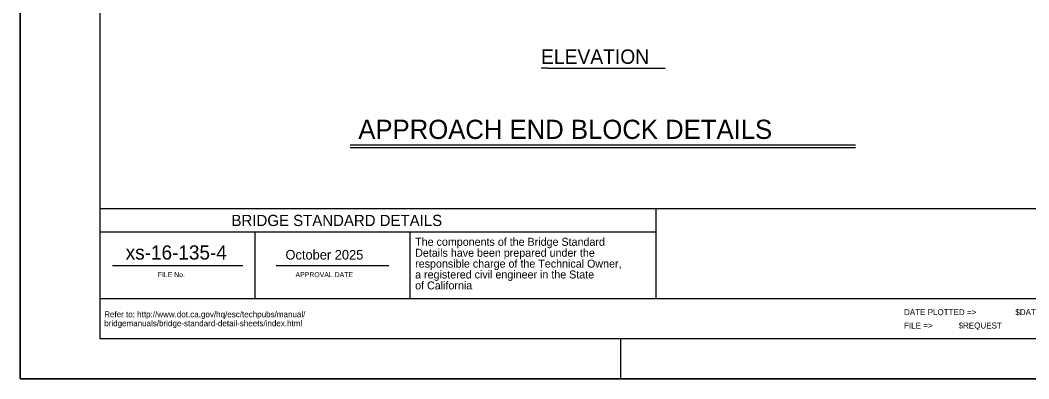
# Model space of a CAD drawing. Extents: x 0 to 2.83, y 0 to 1.83.
# Drawn here: x 0 to 1.05, y 0 to 0.373 of the extents above; entities that cross this region are included whole.
import ezdxf

# ---------------------------------------------------------------- set-up
doc = ezdxf.new("R2010")
doc.units = 0
for name, color, linetype in [('str_Border-Plot-Shape-A', 7, 'Continuous'), ('str_Border-Text-A', 7, 'Continuous'), ('str_Border-Title-Block-A', 7, 'Continuous'), ('str_Text-A', 7, 'Continuous')]:
    doc.layers.add(name, color=color, linetype=linetype)

msp = doc.modelspace()

# ---------------------------------------------------------------- linework, layer by layer
at = {"layer": 'str_Border-Plot-Shape-A'}
msp.add_lwpolyline([(0, 0), (2.8333, 0), (2.8333, 1.8333), (0, 1.8333)], close=True, dxfattribs=at)
at = {"layer": 'str_Border-Title-Block-A'}
for p, q in [((0, 0), (0, 1.8333)), ((0.0833, 0.0417), (0.0833, 1.7917)), ((2.7917, 0.1771), (0.0833, 0.1771)), ((0.6618, 0.1771), (0.6618, 0.0833)), ((0.6618, 0.1527), (0.0833, 0.1527)), ((0.2446, 0.0833), (0.2446, 0.1527)), ((0.4058, 0.1527), (0.4058, 0.0833)), ((0.0962, 0.118), (0.2317, 0.118)), ((0.2666, 0.118), (0.3838, 0.118)), ((2.7917, 0.0833), (0.0833, 0.0833)), ((2.7917, 0.0417), (0.0833, 0.0417)), ((0.625, 0.0417), (0.625, 0)), ((2.8333, 0), (0, 0))]:
    msp.add_line(p, q, dxfattribs=at)
at = {"layer": 'str_Text-A'}
for p, q in [((0.5494, 0.3235), (0.5424, 0.3235)), ((0.5494, 0.3235), (0.6656, 0.3235)), ((0.6656, 0.3235), (0.6698, 0.3235)), ((0.6698, 0.3235), (0.6718, 0.3235)), ((0.3435, 0.2438), (0.8698, 0.2438)), ((0.3435, 0.2408), (0.8698, 0.2408))]:
    msp.add_line(p, q, dxfattribs=at)

# ---------------------------------------------------------------- texts
at = {"layer": 'str_Border-Text-A'}
for s, height, p in [('xs-16-135-4', 0.014764, (0.1099, 0.1242)), ('October 2025', 0.01, (0.2763, 0.1242))]:
    msp.add_text(s, height=height, dxfattribs=at).set_placement(p)
at = {"layer": 'str_Border-Title-Block-A'}
for s, height, p in [('BRIDGE STANDARD DETAILS', 0.011667, (0.2201, 0.1591)), ('The components of the Bridge Standard', 0.008333, (0.4113, 0.1385)), ('Details have been prepared under the', 0.008333, (0.4113, 0.1271)), ('responsible charge of the Technical Owner,', 0.008333, (0.4113, 0.1158)), ('FILE No.', 0.00521, (0.1432, 0.1059)), ('APPROVAL DATE', 0.005208, (0.2867, 0.1059)), ('a registered civil engineer in the State', 0.008333, (0.4113, 0.1045)), ('of California', 0.008333, (0.4113, 0.0931)), ('Refer to: http://www.dot.ca.gov/hq/esc/techpubs/manual/', 0.006249, (0.0875, 0.0641)), ('bridgemanuals/bridge-standard-detail-sheets/index.html', 0.006249, (0.0875, 0.0547)), ('FILE =>', 0.00625, (0.9204, 0.0524)), ('$REQUEST', 0.00625, (0.9772, 0.0524))]:
    msp.add_text(s, height=height, dxfattribs=at).set_placement(p)
for s, height, p in [('DATE PLOTTED =>', 0.006249, (0.9204, 0.0663)), ('$DATE', 0.00625, (1.0363, 0.0663))]:
    msp.add_text(s, height=height, rotation=360, dxfattribs=at).set_placement(p)
at = {"layer": 'str_Text-A'}
for s, height, p in [('ELEVATION', 0.015, (0.5424, 0.328)), ('APPROACH END BLOCK DETAILS', 0.02, (0.3521, 0.2498))]:
    msp.add_text(s, height=height, dxfattribs=at).set_placement(p)

doc.saveas('drawing.dxf')
